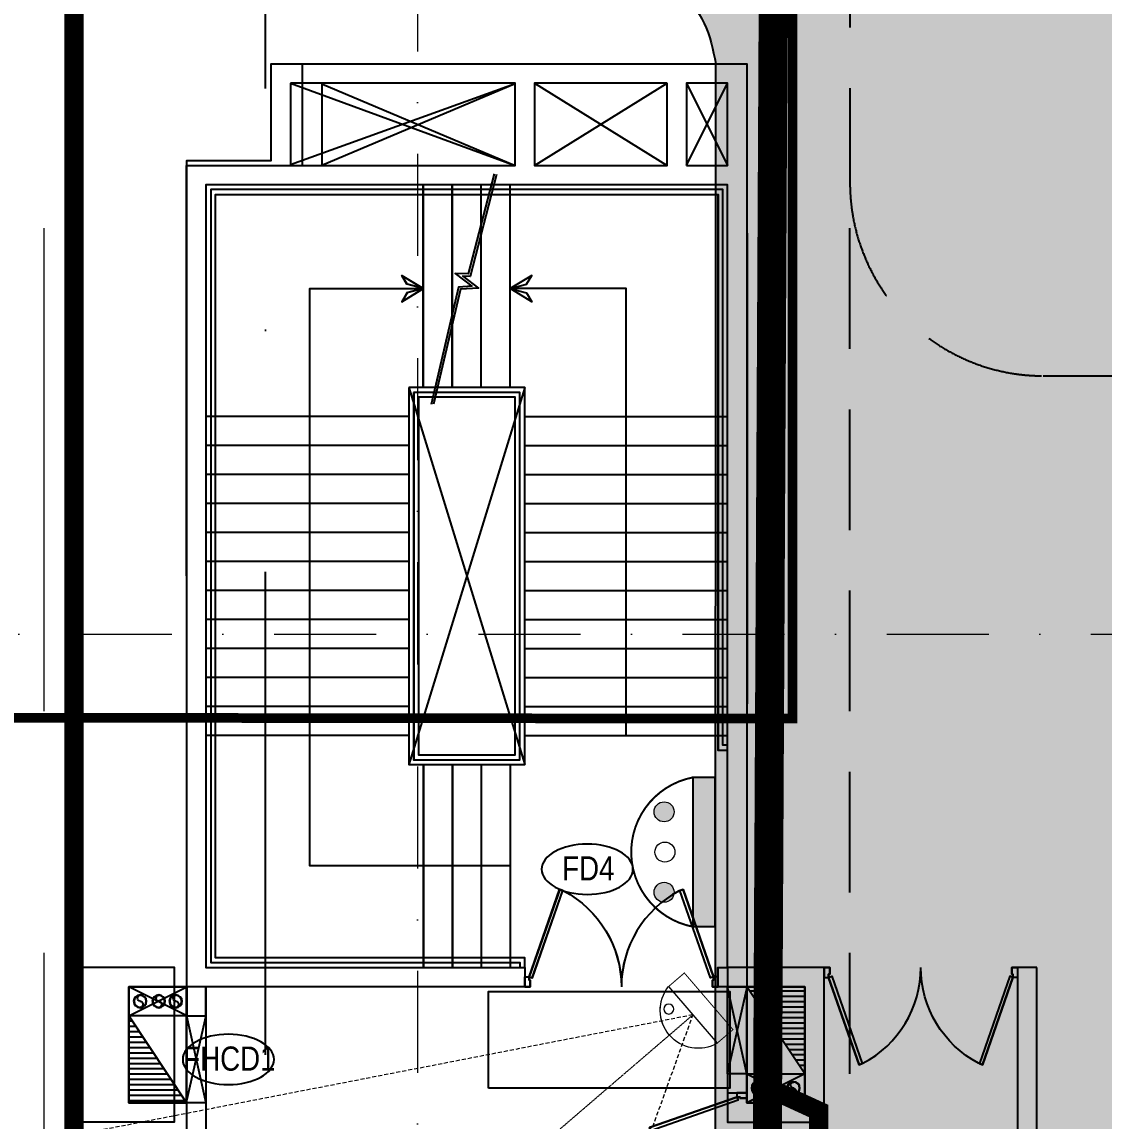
# Model space of a CAD drawing. Header units: millimetres. Extents: x 2509692 to 6766201, y 361130 to 898117.
# Drawn here: x 2531616 to 2542817, y 745943 to 757327 of the extents above; entities that cross this region are included whole.
import ezdxf
from ezdxf.enums import TextEntityAlignment as Align

# ---------------------------------------------------------------- set-up
doc = ezdxf.new("R2010")
doc.units = ezdxf.units.MM
doc.header["$LTSCALE"] = 100
for name, pattern in [('( Hidden )', [0.375, 0.25, -0.125]), ('01.MAIN DRAWING_NW$0$(X-REF)S12-200-HIDDEN', [0.375, 0.25, -0.125]), ('01.NW_MACHINES$0$DASHED', [0.75, 0.5, -0.25]), ('ACAD_ISO05W100', [33, 24, -3, 0, -3, 0, -3]), ('AUDIT_I_191030115539-19', [0]), ('DASHDOT', [1, 0.5, -0.25, 0, -0.25]), ('DD Cargo Road$0$X-DIAL-Phase 3A-Master Airfield Layout_South & ECT$0$DASHDOT2', [12.7, 6.35, -3.175, 0, -3.175]), ('HIDDEN', [0.375, 0.25, -0.125]), ('PAMIR A_GROUND FLOOR GRID$0$( Dashed )', [0.75, 0.5, -0.25]), ('PAMIR A_GROUND FLOOR GRID$0$ACAD_ISO05W100', [33, 24, -3, 0, -3, 0, -3]), ('PAMIR A_GROUND FLOOR GRID$0$CMP LANDSUBDIVISION$0$ACAD_ISO12W100', [21, 12, -3, 0, -3, 0, -3]), ('PAMIR A_GROUND FLOOR GRID$0$DGN Style 4', [21.13840796741298, 10.56260235723322, -5.281301178616609, 0.01320325294654152, -5.281301178616609])]:
    doc.linetypes.add(name, pattern=pattern)
doc.layers.get('0').update_dxf_attribs({"color": 8})
for name, color, linetype in [('A-DRIVEWAY ARROWS', 8, 'AUDIT_I_191030115539-19'), ('A_CUTOUT', 8, 'Continuous'), ('A_DOORS', 8, 'Continuous'), ('A_STAIRCASE ARROW', 8, 'Continuous'), ('A_STAIRCASE DIM', 8, 'Continuous'), ('A_STAIRCASE RAILING', 8, 'Continuous'), ('A_STAIRCASE STEPS NOSING', 8, 'Continuous'), ('A_STAIRCASE WALL', 8, 'Continuous'), ('A_Travel length', 8, 'Continuous'), ('A_wall', 8, 'Continuous'), ('D-TEXT', 8, 'Continuous'), ('DRIVEWAY', 8, 'HIDDEN'), ('DW-NO', 8, 'Continuous'), ('GLASS EDGE', 8, 'Continuous'), ('MEP_FIRE & PLUMBING', 8, 'Continuous'), ('PAMIR A_GROUND FLOOR GRID$0$CMP LANDSUBDIVISION$0$MP-PROP-ASSET LINE', 8, 'PAMIR A_GROUND FLOOR GRID$0$CMP LANDSUBDIVISION$0$ACAD_ISO12W100'), ('SECTION LINES', 8, 'Continuous')]:
    doc.layers.add(name, color=color, linetype=linetype)
for name, color, linetype, lineweight in [('AC-ZONING LINE', 8, 'Continuous', 15), ('CAMERA', 5, 'Continuous', 20), ('CAMERA RANGE', 2, '01.MAIN DRAWING_NW$0$(X-REF)S12-200-HIDDEN', 20), ('CLOUD REFERNCE', 8, 'Continuous', 0), ('HACTH', 8, 'Continuous', 5), ('PAMIR A_GROUND FLOOR GRID$0$A_GRID 8.4 x 8.4 MT.', 8, 'PAMIR A_GROUND FLOOR GRID$0$DGN Style 4', 0), ('PAMIR A_GROUND FLOOR GRID$0$CMP LANDSUBDIVISION$0$MP-BASEMENT LIN', 8, 'PAMIR A_GROUND FLOOR GRID$0$ACAD_ISO05W100', 20)]:
    doc.layers.add(name, color=color, linetype=linetype, lineweight=lineweight)
doc.styles.add('DIM_200', font='swissc.ttf', dxfattribs={"height": 400})
pattern_1 = [(0, (-3035710.225486687, -862793.3745637138), (0, 6.985), [5.08, -1.905]), (90, (-3035710.225486687, -862793.3745637138), (-6.985, 4.277078946022131e-16), [5.08, -1.905])]

# ---------------------------------------------------------------- blocks, each defined once
blk = doc.blocks.new('ghkhgk')
at = {"layer": 'A-DRIVEWAY ARROWS', "linetype": '( Hidden )', "lineweight": -2, "ltscale": 50}
for p, q in [((3540686.732184101, 1769070.718892643), (3540686.732184101, 1704342.3312001)), ((3540686.732184939, 1646370.474375674), (3540686.732184101, 1704342.3312001)), ((3542686.732184101, 1702342.3312001), (3555462.925969192, 1702342.3312001))]:
    blk.add_line(p, q, dxfattribs=at)
blk.add_arc((3542686.732184101, 1704342.3312001), 2000, 180, 270, dxfattribs=at)
blk = doc.blocks.new('A$C7f0d5cc6')
at = {"layer": 'SECTION LINES', "linetype": 'DASHDOT', "ltscale": 100}
blk.add_line((14291.69384606648, -194055.8175357913), (14291.69384607673, -3764.129045803915), dxfattribs=at)
blk = doc.blocks.new('staicases')
at = {"layer": 'CLOUD REFERNCE', "linetype": 'DASHDOT', "ltscale": 10, "const_width": 100}
blk.add_lwpolyline([(5606950.692127585, 476495.3222610765), (5615160.196179073, 476495.3222610768), (5615160.196179073, 466403.2593563317), (5606950.692127585, 466412.5780461846)], close=True, dxfattribs=at)
blk = doc.blocks.new('PAMIR A_GROUND FLOOR GRID$0$ASSET LINE')
at = {"layer": 'PAMIR A_GROUND FLOOR GRID$0$CMP LANDSUBDIVISION$0$MP-BASEMENT LIN', "color": 3, "linetype": 'PAMIR A_GROUND FLOOR GRID$0$( Dashed )', "ltscale": 100, "flags": 128}
blk.add_lwpolyline([(5607412.013435246, 414057.5662525545), (5607412.013435246, 582057.566252529), (5707543.215212617, 582057.5662521032), (5707543.215213507, 414057.5662525545)], close=True, dxfattribs=at)
blk = doc.blocks.new('PAMIR A_GROUND FLOOR GRID')
at = {"layer": 'PAMIR A_GROUND FLOOR GRID$0$A_GRID 8.4 x 8.4 MT.'}
for p, q in [((2535710.225486687, 882793.3745638769), (2535710.225486687, 680593.3745638652)), ((2515201.771748836, 750993.3745637545), (2648618.699235708, 750993.3745637545))]:
    blk.add_line(p, q, dxfattribs=at)
blk = doc.blocks.new('A$C5d815a77')
at = {"layer": 'PAMIR A_GROUND FLOOR GRID$0$A_GRID 8.4 x 8.4 MT.'}
blk.add_blockref('PAMIR A_GROUND FLOOR GRID', (0, 0), dxfattribs=at)
blk = doc.blocks.new('PAMIR A_BASEMENT STAIRCASE$0$A$Cb37e2a6e')
at = {"layer": 'A_STAIRCASE ARROW'}
for points in [[(0, 0), (169.0370197314769, 45.2933329064399), (222.0700287292711, 137.1491984985769), (0, 0)], [(0, -4.558824002742767e-07), (169.0370197314769, -45.2933333623223), (222.0700287292711, -137.1491989544593), (0, -4.558824002742767e-07)]]:
    blk.add_lwpolyline(points, dxfattribs=at)
blk = doc.blocks.new('fghjfghd')
at = {"layer": 'A_DOORS', "linetype": 'ByBlock', "ltscale": 0.03, "elevation": 0.0008203101878799099}
for points in [[(197276.1775450337, 213393.477598938), (197276.1775450337, 213279.7605275114), (197326.6085940524, 213279.7605275114), (197326.6085940524, 213317.3362168662), (197338.9691452332, 213317.3362168662), (197338.9691452332, 213393.477598938), (197276.1775450337, 213393.4776124595), (197338.9691452332, 213393.4776124595), (197338.9691452332, 213317.3366028955), (197326.6085940524, 213317.3366028955), (197326.6085940524, 213279.7605275114), (197362.0844771926, 213292.1469385487), (197709.1212920699, 212298.1998256231), (197673.6454069231, 212285.8134139643), (197326.6085940524, 213279.7605275114), (197673.645406922, 212285.8134139638), (197718.1356924236, 212302.0094498101, 0.2777572209251983), (198376.1776861518, 213393.477598938, -0.02709184272098052)], [(199476.1778272698, 213393.477598938), (199476.1778272698, 213279.7605275114), (199425.7467782511, 213279.7605275114), (199425.7467782511, 213317.3362168662), (199413.3862270703, 213317.3362168662), (199413.3862270703, 213393.477598938), (199476.1778272698, 213393.4776124595), (199413.3862270703, 213393.4776124595), (199413.3862270703, 213317.3366028955), (199425.7467782511, 213317.3366028955), (199425.7467782511, 213279.7605275114), (199390.2708951109, 213292.1469385487), (199043.2340802336, 212298.1998256231), (199078.7099653804, 212285.8134139643), (199425.7467782511, 213279.7605275114), (199078.7099653815, 212285.8134139638), (199034.2196798798, 212302.0094498101, -0.2777572209251983), (198376.1776861518, 213393.477598938, 0.02709184272098052)]]:
    blk.add_lwpolyline(points, format="xyb", dxfattribs=at)
blk = doc.blocks.new('PAMIR A_2 m STAIRCASE DOOR')
at = {"layer": 'A_DOORS', "xscale": -0.9090907924646489, "yscale": 0.9090907924646489, "zscale": 0.9090907924646489, "rotation": 90}
blk.add_blockref('fghjfghd', (2771329.474479528, 1038335.332235817, -0.0007457364387665722), dxfattribs=at)
blk = doc.blocks.new('F-PIPE')
at = {"color": 0, "ltscale": 0.5}
for radius in [80, 75]:
    blk.add_circle((0, 0), radius, dxfattribs=at)
for centre, radius, start, end in [((-37.5, -1.813148440793155), 37.54380784188989, 2.768131030005589, 177.2318689699944), ((37.5, 6.625682934653013), 38.08083079915725, 190.019886377058, 349.9801136229419)]:
    blk.add_arc(centre, radius, start, end, dxfattribs=at)
blk = doc.blocks.new('FHC - 06')
at = {"layer": 'MEP_FIRE & PLUMBING'}
h = blk.add_hatch(dxfattribs=at)
h.set_pattern_fill('ANSI31', color=1, scale=500.0407432781106, angle=27.4292893529178, style=0)
h.set_pattern_definition([(65.4328401672804, (-2854442305.780761, -1567385651.949726), (56.846791805998, -25.98709104582077), [])])
h.paths.add_polyline_path([(2560252.994920486, 733242.493717981), (2561152.991602373, 732643.1436593442), (2561153.009107951, 733242.8410849348)])
at = {"layer": 'MEP_FIRE & PLUMBING', "color": 6, "ltscale": 0.5}
for p, q in [((2560252.994981798, 732642.9286273408), (2559953.009142475, 733242.4937166423)), ((2560252.99492004, 733242.493717981), (2559953.009145228, 732642.9286273408))]:
    blk.add_line(p, q, dxfattribs=at)
at = {"layer": 'MEP_FIRE & PLUMBING', "color": 4}
for p, q in [((2560253.009027733, 732442.9880753916), (2561132.177466529, 732643.1308816278)), ((2560253.009027733, 732643.1308816278), (2561153.010789662, 732442.9880753916))]:
    blk.add_line(p, q, dxfattribs=at)
at = {"layer": 'MEP_FIRE & PLUMBING', "color": 6, "ltscale": 0.5}
blk.add_lwpolyline([(2560252.994920486, 733242.493717981), (2559953.009083916, 733242.493717981), (2559953.009145228, 732642.9286273408), (2560252.994981798, 732642.9286273408)], close=True, dxfattribs=at)
at = {"layer": 'MEP_FIRE & PLUMBING', "color": 1}
blk.add_lwpolyline([(2560252.99492004, 733242.493717981), (2561153.010789662, 732643.1308816278), (2561153.009105489, 733242.7566705048), (2560252.99492004, 733242.493717981)], dxfattribs=at)
at = {"layer": 'MEP_FIRE & PLUMBING', "color": 4}
blk.add_lwpolyline([(2561153.010789662, 732442.9880753916), (2561153.010789662, 732643.1308816278), (2560253.009027733, 732643.1308816278), (2560253.009027733, 732442.9880753916)], close=True, dxfattribs=at)
at = {"layer": 'MEP_FIRE & PLUMBING', "color": 230, "linetype": 'ACAD_ISO05W100', "ltscale": 30, "xscale": 0.8333333333333348, "yscale": 0.8333333333333348, "zscale": 0.8333333333333348, "rotation": 179.9356498058615}
blk.add_blockref('F-PIPE', (2560103.457703207, 733125.0316603368), dxfattribs=at)
at = {"layer": 'MEP_FIRE & PLUMBING', "color": 11, "linetype": 'ACAD_ISO05W100', "ltscale": 30, "xscale": 0.8333333333333348, "yscale": 0.8333333333333348, "zscale": 0.8333333333333348, "rotation": 179.9356498058615}
blk.add_blockref('F-PIPE', (2560103.457703207, 732932.1163472616), dxfattribs=at)
at = {"layer": 'MEP_FIRE & PLUMBING', "color": 240, "xscale": 0.8333333333333348, "yscale": 0.8333333333333348, "zscale": 0.8333333333333348, "rotation": 179.9356498058615}
blk.add_blockref('F-PIPE', (2560103.572116312, 732756.0109045075), dxfattribs=at)
blk = doc.blocks.new('A$C0A4E7349')
at = {"layer": 'A_CUTOUT', "ltscale": 600}
for p, q in [((-9389.404099807609, -55706.28152937966), (-7390.060324626043, -56550.48516743665)), ((-7390.060324626043, -55706.28347708622), (-9389.404099807609, -56550.48321973009)), ((-7190.060324626043, -55699.48516743712), (-5815.260358361062, -56550.4866651058)), ((-7190.060324626043, -56550.48546891322), (-5815.259618789889, -55699.48804890132)), ((-7290.060324626043, -58850.48703747662), (-8490.060324626043, -62750.48703747662)), ((-8490.060324626043, -58850.48703747662), (-7290.060324626043, -62750.48703747662))]:
    blk.add_line(p, q, dxfattribs=at)
for points in [[(-5615.260358361062, -56550.48683912295), (-5190.060231077485, -55699.48746749188)], [(-5615.259618789889, -55699.48697850097), (-5190.060231077485, -56550.48720908316)]]:
    blk.add_lwpolyline(points, dxfattribs=at)
blk.add_lwpolyline([(-8490.060324626043, -58850.48703747662), (-8490.060324626043, -62750.48703747662), (-7290.060324626043, -62750.48703747662), (-7290.060324626043, -58850.48703747662)], close=True, dxfattribs=at)
at = {"layer": 'A_STAIRCASE ARROW'}
for points in [[(-7606.902220868506, -56638.38539582491), (-7874.91322560655, -57673.03449764103), (-8010.0972006456, -57668.50239707076), (-7837.367911692243, -57799.72602181428), (-7976.13181427028, -57808.98448810296), (-8260.493050889112, -59025.4416609623)], [(-7582.700984309427, -56644.65437891753), (-7855.734184687492, -57698.69152867235), (-7932.416546122171, -57696.12071971444), (-7769.059725888073, -57820.22401573113), (-7956.000902349129, -57832.69691789162), (-8233.54263805179, -59019.98122983845)], [(-7440.060327527113, -63800.48630119173), (-9515.060325847473, -63800.48630182969), (-9515.060320981313, -57825.4855381049), (-8340.060324626043, -57825.4855381049)], [(-6240.060324626043, -62450.48703747662), (-6240.060324626043, -57825.4855381049), (-7440.060322924517, -57825.4855381049)]]:
    blk.add_lwpolyline(points, dxfattribs=at)
at = {"layer": 'A_STAIRCASE RAILING'}
for points in [[(-5190.060324626043, -62550.48599686322), (-5240.001493033487, -62550.48599686322), (-5239.997665776871, -56800.48693454184), (-10540.22851218842, -56800.48693453846), (-10540.23244858859, -64800.48703747673), (-7340.060184853617, -64800.48703747441), (-7340.060192233417, -64850.48556618276)], [(-7290.060192233417, -64850.48556618276), (-7290.060184853617, -64750.48703747441), (-10490.23239938356, -64750.48703747662), (-10490.22851218842, -56850.4869345387), (-5289.997665776871, -56850.48693454172), (-5290.001493033487, -62600.48599686322), (-5190.060324626043, -62600.48599686322)]]:
    blk.add_lwpolyline(points, dxfattribs=at)
for points in [[(-8440.060324626043, -58900.48703747662), (-8440.060324626043, -62700.48703747662), (-7340.060324626043, -62700.48703747662), (-7340.060324626043, -58900.48703747662)], [(-8390.060324626043, -58950.48703747662), (-8390.060324626043, -62650.48703747662), (-7390.060324626043, -62650.48703747662), (-7390.060324626043, -58950.48703747662)]]:
    blk.add_lwpolyline(points, close=True, dxfattribs=at)
at = {"layer": 'A_STAIRCASE STEPS NOSING', "ltscale": 1000}
for p, q in [((-8340.060324626043, -58850.48703747662), (-8340.060324626043, -56750.48557658296)), ((-8040.060324626043, -58850.48703747662), (-8040.060324626043, -56750.48557658296)), ((-7740.060324626043, -58850.48703747662), (-7740.060324626043, -56750.48557658296)), ((-7440.060324626043, -58850.48703747662), (-7440.060324626043, -56750.48557658296)), ((-8490.060324626043, -59150.48703747662), (-10590.06032597786, -59150.48703747662)), ((-7290.060324626043, -59150.48703747662), (-5190.060324626043, -59150.48703747662)), ((-8490.060324626043, -59450.48703747662), (-10590.06032615807, -59450.48703747662)), ((-7290.060324626043, -59450.48703747662), (-5190.060324626043, -59450.48703747662)), ((-8490.060324626043, -59750.48703747662), (-10590.06032633828, -59750.48703747662)), ((-7290.060324626043, -59750.48703747662), (-5190.060324626043, -59750.48703747662)), ((-8490.060324626043, -60050.48703747662), (-10590.06032651849, -60050.48703747662)), ((-7290.060324626043, -60050.48703747662), (-5190.060324626043, -60050.48703747662)), ((-8490.060324626043, -60350.48703747662), (-10590.0603266987, -60350.48703747662)), ((-7290.060324626043, -60350.48703747662), (-5190.060324626043, -60350.48703747662)), ((-8490.060324626043, -60650.48703747662), (-10590.06032687891, -60650.48703747662)), ((-7290.060324626043, -60650.48703747662), (-5190.060324626043, -60650.48703747662)), ((-8490.060324626043, -60950.48703747662), (-10590.06032705912, -60950.48703747662)), ((-7290.060324626043, -60950.48703747662), (-5190.060324626043, -60950.4870374765)), ((-8490.060324626043, -61250.48703747662), (-10590.06032723933, -61250.48703747662)), ((-7290.060324626043, -61250.48703747662), (-5190.060324626043, -61250.4870374765)), ((-8490.060324626043, -61550.48703747662), (-10590.06032741955, -61550.48703747662)), ((-7290.060324626043, -61550.48703747662), (-5190.060324626043, -61550.4870374765)), ((-8490.060324626043, -61850.48703747662), (-10590.06032759976, -61850.48703747662)), ((-7290.060324626043, -61850.48703747662), (-5190.060324626043, -61850.48703747662)), ((-8490.060324626043, -62150.48703747662), (-10590.06032777997, -62150.48703747662)), ((-7290.060324626043, -62150.48703747662), (-5190.060324626043, -62150.48703747662)), ((-8490.060324626043, -62450.48703747662), (-10590.06032796018, -62450.48703747662)), ((-7290.060324626043, -62450.48703747662), (-5190.060324626043, -62450.48703747662)), ((-8340.060325542465, -62750.48703747662), (-8340.060329511296, -64850.48556618264)), ((-8040.060325542465, -62750.48703747662), (-8040.060329511296, -64850.48556618264)), ((-7740.060325542465, -62750.48703747662), (-7740.060329511296, -64850.48556618264)), ((-7440.060325542465, -62750.48703747662), (-7440.060329511296, -64850.48556618264))]:
    blk.add_line(p, q, dxfattribs=at)
at = {"layer": 'A_STAIRCASE WALL'}
for points in [[(-11914.87107271468, -64850.48556599987), (-11914.87107271468, -66450.0931719084), (-10915.77064829273, -66450.0931719084), (-10915.77064829273, -64850.48556599987)], [(-11389.16075391416, -65050.48556618264), (-11389.16075391416, -66250.09317209118), (-10790.0603294922, -66250.09317209118), (-10790.0603294922, -65050.48556618264)], [(-4990.056328504346, -65050.48645267566), (-5190.174817983061, -65050.48645267566), (-5190.215085570235, -66146.79433891166), (-4990.09659609152, -66146.79433891166)]]:
    blk.add_lwpolyline(points, close=True, dxfattribs=at)
at = {"layer": 'A_wall'}
for points in [[(-7290.056391891092, -64850.48642568174), (-7290.056391891092, -65050.48641524138), (-10590.06033501029, -65050.48559079296), (-10789.59554226883, -65050.48550772259), (-10790.06032520719, -56550.48785318155), (-9589.414753518067, -56550.48879254481), (-9589.414752936922, -55499.48625753843), (-4990.056328504346, -55500.58675409772), (-4989.537965284195, -59000.58683339541), (-4989.537965284195, -59000.58683339541), (-4989.537965284195, -59200.58683339541), (-4989.537965284195, -59200.58683339541), (-4990.056328504346, -65050.48645215563), (-5290.056353114545, -65050.4864152401), (-5290.056328504346, -64850.48644059559), (-5190.056328504346, -64850.48645364656), (-5190.056328504346, -62650.48599686322), (-5190.058699324261, -62650.48599686322), (-5190.056476674508, -56750.48693454312), (-10590.06032462604, -56750.48531817517), (-10590.0603294922, -64850.48556618264)], [(-9389.414851024747, -55699.48610106204), (-9389.414851024747, -56550.48610106204), (-7390.060324626043, -56550.48490902863), (-7390.060324626043, -55699.48490902886)], [(-5815.259618788958, -55699.48674849549), (-7190.060324626043, -55699.48516743712), (-7190.060324626043, -56550.48546891322), (-5815.260358361062, -56550.48666510591)], [(-5615.260358361062, -56550.48683912295), (-5190.060231077485, -56550.48720908316), (-5190.060231077485, -55699.48746749188), (-5615.259618788958, -55699.48697850097)]]:
    blk.add_lwpolyline(points, close=True, dxfattribs=at)
blk.add_lwpolyline([(-10590.06032023253, -65350.48545143951), (-10590.06031591631, -65050.48555069056), (-10790.06032204861, -65050.48550762248), (-10790.06032390846, -65350.23891830549), (-10590.06032023253, -65350.48545143951)], dxfattribs=at)
at = {"layer": 'A_DOORS'}
for p, rotation in [((851703.3193038888, -2642385.915225271), 90), ((2572345.314684176, 790846.5813180926), 180)]:
    blk.add_blockref('PAMIR A_2 m STAIRCASE DOOR', p, dxfattribs=dict(at, rotation=rotation))
at = {"layer": 'A_STAIRCASE ARROW', "ltscale": 0.001, "rotation": 180}
blk.add_blockref('PAMIR A_BASEMENT STAIRCASE$0$A$Cb37e2a6e', (-8340.060324626043, -57825.48553856078), dxfattribs=at)
at = {"layer": 'A_STAIRCASE ARROW', "ltscale": 0.001, "xscale": -1, "rotation": 180}
blk.add_blockref('PAMIR A_BASEMENT STAIRCASE$0$A$Cb37e2a6e', (-7440.060322924517, -57825.48553856078), dxfattribs=at)
at = {"layer": 'MEP_FIRE & PLUMBING', "xscale": -1, "rotation": 90}
blk.add_blockref('FHC - 06', (721853.3329627276, 2494902.523576292), dxfattribs=at)
blk = doc.blocks.new('A$C5BB665E0')
at = {"layer": 'A_STAIRCASE DIM'}
blk.add_blockref('A$C0A4E7349', (0, 0), dxfattribs=at)
blk = doc.blocks.new('TAG_200')
at = {"layer": 'D-TEXT'}
blk.add_ellipse((-44.54886602098122, 350.0121025335975), major_axis=(-756.4732483355328, 3.704087473568759e-13), ratio=0.5505994003344314, dxfattribs=at)
at = {"layer": 'D-TEXT', "style": 'DIM_200'}
blk.add_attdef('DW', text='', height=400, dxfattribs=at).set_placement((433.3332299872048, 366.243886440061), align=Align.MIDDLE_CENTER)
blk = doc.blocks.new('SEG')
at = {"layer": 'DRIVEWAY', "linetype": 'Continuous'}
blk.add_line((3038794.987447899, 742943.2854370099), (3038798.325170419, 756892.7903764086), dxfattribs=at)
blk.add_spline([(3036377.126411764, 759764.7181061461), (3036579.801271793, 758893.046324395), (3037137.725076146, 758301.2178753217), (3038678.971374672, 757313.1808940036), (3038798.325170419, 756892.7903764086)], degree=3, dxfattribs=at)
blk = doc.blocks.new('A$C29A2079D')
at = {"layer": 'HACTH', "true_color": 0xf7f2ee, "transparency": 33554602}
h = blk.add_hatch(dxfattribs=at)
h.set_pattern_fill('ANGLE')
h.set_pattern_definition(pattern_1)
edge = h.paths.add_edge_path()
edge.add_line((74677.72020384343, -8850.000032823416), (75150.74474390224, -8850.000032823416))
edge.add_line((75150.74474390224, -8850.000032823416), (75150.74463092862, 5800.00245494023))
edge.add_line((75150.74463092862, 5800.00245494023), (101365.6008811453, 5800.002042986569))
edge.add_arc((101365.6008890024, 6300.002042986569), 500.0000000000001, 269.9999990996423, 360)
edge.add_line((101865.6008890024, 6300.002042986569), (101865.6008890024, 10999.99880294409))
edge.add_arc((101365.6008890024, 10999.99880294409), 499.9999999998837, 0, 89.99999927680037)
edge.add_line((101365.6008953135, 11499.99880294397), (17750.00040749973, 11499.99985832325))
edge.add_arc((17750.00040118862, 10999.99985832314), 500.0000000001049, 89.99999927680037, 179.9999991683311)
edge.add_line((17250.00040118862, 10999.99986558082), (17250.00011305977, -8850.000032826909))
edge.add_line((17250.00011305977, -8850.000032826909), (14227.72200945206, -8849.989119280945))
edge.add_arc((14227.72020393563, -9349.989119277801), 500.0000000001021, 89.99979310305795, 180)
edge.add_line((13727.72020393563, -9349.989119277801), (13727.7202039361, -15850.00003282109))
edge.add_arc((14227.7202039361, -15850.00003282109), 500.0000000000155, 180, 270)
edge.add_line((14227.7202039361, -16350.00003282109), (17477.72016625665, -16350.0000328212))
edge.add_line((17477.72016625665, -16350.0000328212), (17477.72024096688, -50928.65994611883))
edge.add_line((17477.72024096688, -50928.65994611883), (7977.720203938894, -50928.65994611999))
edge.add_arc((7977.720203938894, -50428.65994611999), 500.0000000000244, 180, 270, ccw=False)
edge.add_line((7477.720203938894, -50428.65994611999), (7477.720203937963, -42324.77172258543))
edge.add_arc((6977.720203937963, -42324.77172258543), 500.000000000027, 0, 90.00029840904385)
edge.add_line((6977.717599827796, -41824.77172259218), (3585.919680373278, -41824.78938782297))
edge.add_arc((3585.922284484375, -42324.78938781621), 499.9999999999605, 90.00029840915056, 180.0016768393758)
edge.add_line((3085.922284698579, -42324.80402100028), (3086.417647515424, -59250.81322039932))
edge.add_line((3086.417647515424, -59250.81322039932), (1174.843635680154, -59251.2285981098))
edge.add_arc((1174.952283946797, -59751.22858630528), 499.9999999999362, 90.01245017435812, 179.9888473949658)
edge.add_line((674.9522934188135, -59751.13126146689), (666.5283366511576, -103028.6581141829))
edge.add_spline(control_points=[(666.5283366618678, -103028.6581142592), (702.2118632229976, -103334.0928661168), (770.3263402353041, -103917.1217982032), (1633.273577268701, -104788.0659779258), (2900.975547151174, -104985.6463381122), (3057.553887617774, -105752.7602435471), (3087.727095316164, -105900.5858439967)], knot_values=[0, 0, 0, 0, 894.9239040212971, 1708.274925780144, 3539.028112087257, 3976.033278924955, 3976.033278924955, 3976.033278924955, 3976.033278924955], degree=3, periodic=0)
edge.add_line((3087.727095316164, -105900.5858439966), (3084.304351131432, -120205.425934782))
edge.add_spline(control_points=[(3084.389380979817, -119850.0565798513), (3085.288252723403, -120024.7909482011), (3089.733723946381, -120888.9594033558), (1674.314896147233, -121331.1940659072), (753.2731861006469, -122298.7213929507), (700.6456142677926, -122943.3042449391), (677.3476155218668, -123228.658289486)], knot_values=[0, 0, 0, 0, 503.0303896076502, 2487.793321878633, 3539.31911400292, 4374.600504337376, 4374.600504337376, 4374.600504337376, 4374.600504337376], degree=3, periodic=0)
edge.add_line((677.3476155218668, -123228.658289486), (677.3476155218668, -170200.000000341))
edge.add_arc((1177.347615521867, -170200.000000341), 500, 180, 270)
edge.add_line((1177.347615521867, -170700.000000341), (7477.720203947276, -170700.000000341))
edge.add_line((7477.720203947276, -170700.000000341), (90977.72048801882, -170700.000000341))
edge.add_arc((90977.72048801882, -170200.000000341), 500.0000000000068, 270, 360.0004346159025)
edge.add_line((91477.72048800439, -170199.9962076017), (91477.34761556378, -121043.9115923548))
edge.add_line((91477.34761556378, -121043.9115923548), (84677.347615493, -121043.9115923548))
edge.add_line((84677.347615493, -121043.9115923548), (84677.34761549206, -137449.9973115951))
edge.add_line((84677.34761549206, -137449.9973115951), (74677.72020390863, -137449.9973115951))
edge.add_line((74677.72020390863, -137449.9973115951), (74677.72020390816, -111849.9967855532))
edge.add_arc((75177.72020390816, -111849.9967855532), 499.9999999999969, 90, 180, ccw=False)
edge.add_line((75177.72020390816, -111349.9967855532), (91477.7202039212, -111349.9967855533))
edge.add_line((91477.7202039212, -111349.9967855533), (91477.34761548741, -50849.99999988254))
edge.add_line((91477.34761548741, -50849.99999988254), (75177.72020384343, -50849.99999988254))
edge.add_arc((75177.72020384343, -50349.99999988254), 500, 180, 270, ccw=False)
edge.add_line((74677.72020384343, -50349.99999988254), (74677.72020384343, -8850.000032823416))
h.paths.add_polyline_path([(24750.90507499827, -22799.70378281234, -0.4142128488165438), (25250.90507499687, -22299.70500092988), (67150.00011317804, -22299.70500092988, -0.4142135623730951), (67650.00011317804, -22799.70500092988), (67650.00011317804, -50849.99748587282), (24750.83673788933, -50849.99748587282)], flags=16)
h.paths.add_polyline_path([(16977.72070462955, -58350.00168948586, -0.4142142934570974), (17477.72070462815, -58850.002937524), (17477.60962925339, -103349.9972341546, -0.4142128066417197), (16977.60967133101, -103849.9959861165), (7977.720245304983, -103849.9967434827, -0.4142135869408332), (7477.720203228761, -103349.9967436193), (7477.720191065688, -58850.00168962253, -0.414213562453151), (7977.720191065688, -58350.00168948586)], flags=16)
h.paths.add_polyline_path([(24549.7595276935, -57647.90421519824), (67377.7202424691, -57647.90751718637, -0.4142135397913503), (67877.7202039198, -58147.90751718637), (67877.7202039198, -67649.99639754207), (51077.34761551162, -67649.99639754207), (51077.34761551302, -95449.9967855924), (41077.34761551488, -95449.99678559275), (41077.34761551116, -67649.9967855463), (24049.75278779818, -67649.9967855463), (24049.7594891442, -58147.90386257367, -0.4142133783920631)], flags=16)
h.paths.add_polyline_path([(24277.74044461269, -75149.99678556959), (34277.72020393889, -75149.99678556959), (34277.72020393983, -100849.9951631698), (57877.35476019466, -100849.9886023923), (57877.34761551069, -75149.99520528992), (67877.7202039198, -75149.99520528968), (67877.7202039198, -103849.9951283979, -0.4142135623730951), (65877.7202039198, -105849.9951283979), (26277.72152255056, -105849.9951283979, -0.4142137554791802), (24277.72152255103, -103849.9938097872)], flags=16)
h.paths.add_polyline_path([(24750.50602031359, -17250.00168242492), (24750.74474411504, -16349.99678558123), (25177.69469711743, -16349.99832731171), (25177.72177987266, -8849.996718808892), (24750.69172938028, -8849.996785395662), (24750.74463101709, 5800.003246951848), (67650.00000001816, 5800.002572810859), (67650.00000001816, -17250.0016882451)], flags=16)
h.paths.add_polyline_path([(74677.34984666249, -58849.9967341458, -0.4142135623730955), (75177.34984666249, -58349.9967341458), (84677.347615493, -58349.9967341458), (84677.72020391002, -103849.9950761143), (75177.34984666388, -103849.9950761143, -0.4142135623730913), (74677.34984666388, -103349.9950761143)], flags=16)
h.paths.add_polyline_path([(17477.34761546599, -111849.9991935348), (17477.34761546692, -164728.6582895006, -0.4142135623731482), (16977.34761546692, -165228.6582895006), (7977.347615476698, -165228.6582894996, -0.4142135623735518), (7477.347615476698, -164728.6582894988), (7477.347615566105, -111350.000032794), (16977.34757129429, -111349.9991935348, -0.4142135882481751)], flags=16)
h.paths.add_polyline_path([(67877.7202039198, -111349.9984422437), (67877.7202039198, -119828.6582894552), (67650.00011306442, -119828.6582894552), (67650.00011282042, -139400.2943024131, -0.414213562369446), (67150.00011282042, -139900.2943024068), (25250.74474398885, -139900.2943024068, -0.4142135623730312), (24750.74474398885, -139400.294302407), (24750.7447439828, -111349.9984422437)], flags=16)
h.paths.add_polyline_path([(84450.07187582925, -144949.9980063264), (84450.00191825395, -164323.2827840692, -0.4142125047263422), (83950.00191825721, -164823.2809785525), (67527.72020386625, -164823.2809785525), (67527.72020386625, -164549.9532391649), (41474.24694886571, -164549.9532391649), (41474.24694886571, -164978.6600939317), (24627.34761553397, -164978.6600939317), (24627.7202039496, -153349.9999998847), (25177.72294928925, -153349.9999998847), (25177.72177981399, -145849.9967190226), (24750.74075117288, -145849.9967856017), (24750.74400109891, -144949.9979980789)], flags=16)
at = {"layer": 'DRIVEWAY'}
blk.add_blockref('SEG', (-3035710.598075103, -862793.3762204053), dxfattribs=at)
blk = doc.blocks.new('A$C72A00BA6')
at = {"layer": 'HACTH', "true_color": 0xf7f2ee, "transparency": 33554602}
h = blk.add_hatch(dxfattribs=at)
h.set_pattern_fill('ANGLE')
h.set_pattern_definition(pattern_1)
edge = h.paths.add_edge_path()
edge.add_line((74677.72020384343, -8850.000032823416), (75150.74474390224, -8850.000032823416))
edge.add_line((75150.74474390224, -8850.000032823416), (75150.74463092862, 5800.00245494023))
edge.add_line((75150.74463092862, 5800.00245494023), (101365.6008811453, 5800.002042986569))
edge.add_arc((101365.6008890024, 6300.002042986569), 500.0000000000001, 269.9999990996423, 360)
edge.add_line((101865.6008890024, 6300.002042986569), (101865.6008890024, 10999.99880294409))
edge.add_arc((101365.6008890024, 10999.99880294409), 499.9999999998837, 0, 89.99999927680037)
edge.add_line((101365.6008953135, 11499.99880294397), (17750.00040749973, 11499.99985832325))
edge.add_arc((17750.00040118862, 10999.99985832314), 500.0000000001049, 89.99999927680037, 179.9999991683311)
edge.add_line((17250.00040118862, 10999.99986558082), (17250.00011305977, -8850.000032826909))
edge.add_line((17250.00011305977, -8850.000032826909), (14227.72200945206, -8849.989119280945))
edge.add_arc((14227.72020393563, -9349.989119277801), 500.0000000001021, 89.99979310305795, 180)
edge.add_line((13727.72020393563, -9349.989119277801), (13727.7202039361, -15850.00003282109))
edge.add_arc((14227.7202039361, -15850.00003282109), 500.0000000000155, 180, 270)
edge.add_line((14227.7202039361, -16350.00003282109), (17477.72016625665, -16350.0000328212))
edge.add_line((17477.72016625665, -16350.0000328212), (17477.72024096688, -50928.65994611883))
edge.add_line((17477.72024096688, -50928.65994611883), (7977.720203938894, -50928.65994611999))
edge.add_arc((7977.720203938894, -50428.65994611999), 500.0000000000244, 180, 270, ccw=False)
edge.add_line((7477.720203938894, -50428.65994611999), (7477.720203937963, -42324.77172258543))
edge.add_arc((6977.720203937963, -42324.77172258543), 500.000000000027, 0, 90.00029840904385)
edge.add_line((6977.717599827796, -41824.77172259218), (3585.919680373278, -41824.78938782297))
edge.add_arc((3585.922284484375, -42324.78938781621), 499.9999999999605, 90.00029840915056, 180.0016768393758)
edge.add_line((3085.922284698579, -42324.80402100028), (3086.417647515424, -59250.81322039932))
edge.add_line((3086.417647515424, -59250.81322039932), (1174.843635680154, -59251.2285981098))
edge.add_arc((1174.952283946797, -59751.22858630528), 499.9999999999362, 90.01245017435812, 179.9888473949658)
edge.add_line((674.9522934188135, -59751.13126146689), (666.5283366511576, -103028.6581141829))
edge.add_spline(control_points=[(666.5283366618678, -103028.6581142592), (702.2118632229976, -103334.0928661168), (770.3263402353041, -103917.1217982032), (1633.273577268701, -104788.0659779258), (2900.975547151174, -104985.6463381122), (3057.553887617774, -105752.7602435471), (3087.727095316164, -105900.5858439967)], knot_values=[0, 0, 0, 0, 894.9239040212971, 1708.274925780144, 3539.028112087257, 3976.033278924955, 3976.033278924955, 3976.033278924955, 3976.033278924955], degree=3, periodic=0)
edge.add_line((3087.727095316164, -105900.5858439966), (3084.304351131432, -120205.425934782))
edge.add_spline(control_points=[(3084.389380979817, -119850.0565798513), (3085.288252723403, -120024.7909482011), (3089.733723946381, -120888.9594033558), (1674.314896147233, -121331.1940659072), (753.2731861006469, -122298.7213929507), (700.6456142677926, -122943.3042449391), (677.3476155218668, -123228.658289486)], knot_values=[0, 0, 0, 0, 503.0303896076502, 2487.793321878633, 3539.31911400292, 4374.600504337376, 4374.600504337376, 4374.600504337376, 4374.600504337376], degree=3, periodic=0)
edge.add_line((677.3476155218668, -123228.658289486), (677.3476155218668, -170200.000000341))
edge.add_arc((1177.347615521867, -170200.000000341), 500, 180, 270)
edge.add_line((1177.347615521867, -170700.000000341), (7477.720203947276, -170700.000000341))
edge.add_line((7477.720203947276, -170700.000000341), (90977.72048801882, -170700.000000341))
edge.add_arc((90977.72048801882, -170200.000000341), 500.0000000000068, 270, 360.0004346159025)
edge.add_line((91477.72048800439, -170199.9962076017), (91477.34761556378, -121043.9115923548))
edge.add_line((91477.34761556378, -121043.9115923548), (84677.347615493, -121043.9115923548))
edge.add_line((84677.347615493, -121043.9115923548), (84677.34761549206, -137449.9973115951))
edge.add_line((84677.34761549206, -137449.9973115951), (74677.72020390863, -137449.9973115951))
edge.add_line((74677.72020390863, -137449.9973115951), (74677.72020390816, -111849.9967855532))
edge.add_arc((75177.72020390816, -111849.9967855532), 499.9999999999969, 90, 180, ccw=False)
edge.add_line((75177.72020390816, -111349.9967855532), (91477.7202039212, -111349.9967855533))
edge.add_line((91477.7202039212, -111349.9967855533), (91477.34761548741, -50849.99999988254))
edge.add_line((91477.34761548741, -50849.99999988254), (75177.72020384343, -50849.99999988254))
edge.add_arc((75177.72020384343, -50349.99999988254), 500, 180, 270, ccw=False)
edge.add_line((74677.72020384343, -50349.99999988254), (74677.72020384343, -8850.000032823416))
h.paths.add_polyline_path([(24750.90507499827, -22799.70378281234, -0.4142128488165438), (25250.90507499687, -22299.70500092988), (67150.00011317804, -22299.70500092988, -0.4142135623730951), (67650.00011317804, -22799.70500092988), (67650.00011317804, -50849.99748587282), (24750.83673788933, -50849.99748587282)], flags=16)
h.paths.add_polyline_path([(16977.72070462955, -58350.00168948586, -0.4142142934570974), (17477.72070462815, -58850.002937524), (17477.60962925339, -103349.9972341546, -0.4142128066417197), (16977.60967133101, -103849.9959861165), (7977.720245304983, -103849.9967434827, -0.4142135869408332), (7477.720203228761, -103349.9967436193), (7477.720191065688, -58850.00168962253, -0.414213562453151), (7977.720191065688, -58350.00168948586)], flags=16)
h.paths.add_polyline_path([(24549.7595276935, -57647.90421519824), (67377.7202424691, -57647.90751718637, -0.4142135397913503), (67877.7202039198, -58147.90751718637), (67877.7202039198, -67649.99639754207), (51077.34761551162, -67649.99639754207), (51077.34761551302, -95449.9967855924), (41077.34761551488, -95449.99678559275), (41077.34761551116, -67649.9967855463), (24049.75278779818, -67649.9967855463), (24049.7594891442, -58147.90386257367, -0.4142133783920631)], flags=16)
h.paths.add_polyline_path([(24277.74044461269, -75149.99678556959), (34277.72020393889, -75149.99678556959), (34277.72020393983, -100849.9951631698), (57877.35476019466, -100849.9886023923), (57877.34761551069, -75149.99520528992), (67877.7202039198, -75149.99520528968), (67877.7202039198, -103849.9951283979, -0.4142135623730951), (65877.7202039198, -105849.9951283979), (26277.72152255056, -105849.9951283979, -0.4142137554791802), (24277.72152255103, -103849.9938097872)], flags=16)
h.paths.add_polyline_path([(24750.50602031359, -17250.00168242492), (24750.74474411504, -16349.99678558123), (25177.69469711743, -16349.99832731171), (25177.72177987266, -8849.996718808892), (24750.69172938028, -8849.996785395662), (24750.74463101709, 5800.003246951848), (67650.00000001816, 5800.002572810859), (67650.00000001816, -17250.0016882451)], flags=16)
h.paths.add_polyline_path([(74677.34984666249, -58849.9967341458, -0.4142135623730955), (75177.34984666249, -58349.9967341458), (84677.347615493, -58349.9967341458), (84677.72020391002, -103849.9950761143), (75177.34984666388, -103849.9950761143, -0.4142135623730913), (74677.34984666388, -103349.9950761143)], flags=16)
h.paths.add_polyline_path([(17477.34761546599, -111849.9991935348), (17477.34761546692, -164728.6582895006, -0.4142135623731482), (16977.34761546692, -165228.6582895006), (7977.347615476698, -165228.6582894996, -0.4142135623735518), (7477.347615476698, -164728.6582894988), (7477.347615566105, -111350.000032794), (16977.34757129429, -111349.9991935348, -0.4142135882481751)], flags=16)
h.paths.add_polyline_path([(67877.7202039198, -111349.9984422437), (67877.7202039198, -119828.6582894552), (67650.00011306442, -119828.6582894552), (67650.00011282042, -139400.2943024131, -0.414213562369446), (67150.00011282042, -139900.2943024068), (25250.74474398885, -139900.2943024068, -0.4142135623730312), (24750.74474398885, -139400.294302407), (24750.7447439828, -111349.9984422437)], flags=16)
h.paths.add_polyline_path([(84450.07187582925, -144949.9980063264), (84450.00191825395, -164323.2827840692, -0.4142125047263422), (83950.00191825721, -164823.2809785525), (67527.72020386625, -164823.2809785525), (67527.72020386625, -164549.9532391649), (41474.24694886571, -164549.9532391649), (41474.24694886571, -164978.6600939317), (24627.34761553397, -164978.6600939317), (24627.7202039496, -153349.9999998847), (25177.72294928925, -153349.9999998847), (25177.72177981399, -145849.9967190226), (24750.74075117288, -145849.9967856017), (24750.74400109891, -144949.9979980789)], flags=16)
at = {"layer": 'DRIVEWAY'}
blk.add_blockref('SEG', (-3035710.598075103, -862793.3762204053), dxfattribs=at)
blk = doc.blocks.new('CUTOUTS CEILING')
at = {"layer": 'A_CUTOUT'}
blk.add_lwpolyline([(2306444.625791048, 746294.4752435089), (2306444.625791048, 747294.4752435089), (2308944.813798141, 747294.4762971966), (2308944.813798141, 746294.4762971966)], close=True, dxfattribs=at)
blk = doc.blocks.new('dome')
at = {"layer": 'CAMERA'}
blk.add_line((1285.94119212348, 2299.486132116886), (1285.94119212348, -2299.486132116886), dxfattribs=at)
blk.add_line((1285.94119212348, 2299.486132116886), (1285.94119212348, -2299.486132116886), dxfattribs=at)
at = {"layer": 'CAMERA', "const_width": 61.24999999999999}
blk.add_lwpolyline([(0, 2299.486132136852), (1285.941192106367, 2299.486132136852), (1285.941192106367, -2299.486132136852), (0, -2299.486132136852)], close=True, dxfattribs=at)
blk.add_lwpolyline([(0, 2299.486132136852), (1285.941192106367, 2299.486132136852), (1285.941192106367, -2299.486132136852), (0, -2299.486132136852)], close=True, dxfattribs=at)
at = {"layer": 'CAMERA', "ltscale": 100, "const_width": 61.24999999999999}
blk.add_lwpolyline([(1285.941191946554, 2299.486132167583, -0.8268059267479587), (1285.94119212348, -2299.486132116886)], format="xyb", dxfattribs=at)
at = {"layer": 'CAMERA'}
blk.add_circle((2174.184678568062, 1238.805720407705), 308.081327521582, dxfattribs=at)
blk.add_circle((2174.184678568062, 1238.805720407705), 308.081327521582, dxfattribs=at)
blk.add_arc((845.9716056671226, 0), 2341.198348897836, 280.8317114465021, 79.1682885534979, dxfattribs=at)
blk.add_arc((845.9716056671226, 0), 2341.198348897836, 280.8317114465021, 79.1682885534979, dxfattribs=at)
at = {"layer": 'CAMERA RANGE'}
blk.add_line((1281.217349460251, -2.687397285492921), (45183.93594437292, -2.687396815182069), dxfattribs=at)
at = {"layer": 'CAMERA RANGE', "linetype": '01.NW_MACHINES$0$DASHED', "ltscale": 5}
blk.add_lwpolyline([(1281.217349460251, -2.687397285492921), (39261.18147508296, 21604.13987679368, -0.2741149542240437), (39261.18147556259, -21609.51467055552)], format="xyb", close=True, dxfattribs=at)
blk = doc.blocks.new('C-STAIR')
at = {"layer": 'CAMERA', "ltscale": 100, "transparency": 33554534}
h = blk.add_hatch(color=3, dxfattribs=at)
h.dxf.hatch_style = 1
h.paths.add_polyline_path([(772.627340398496, 2.328306436538696e-10), (772.6273403975647, -229.8326504882425), (-772.6273403989617, -229.8326504873112), (-772.6273403980304, -2.328306436538696e-10)])
h = blk.add_hatch(color=3, dxfattribs=at)
h.dxf.hatch_style = 1
edge = h.paths.add_edge_path()
edge.add_arc((416.2387220568489, -528.2824619389139), 103.5153260472515, 0, 360)
edge = h.paths.add_edge_path()
edge.add_arc((-416.2387220573146, -528.2824619389139), 103.5153260472515, 0, 360)
at = {"layer": 'CAMERA', "color": 3, "ltscale": 100}
blk.add_line((772.6273403910454, -229.8326504933648), (-772.6273403915111, -229.8326504938304), dxfattribs=at)
blk.add_line((772.6273403910454, -229.8326504933648), (-772.6273403915111, -229.8326504938304), dxfattribs=at)
at = {"layer": 'CAMERA', "color": 3, "ltscale": 100, "const_width": 20.58}
blk.add_lwpolyline([(772.627340398496, 2.328306436538696e-10), (772.6273403975647, -229.8326504882425), (-772.6273403989617, -229.8326504873112), (-772.6273403980304, -2.328306436538696e-10)], close=True, dxfattribs=at)
blk.add_lwpolyline([(772.627340398496, 2.328306436538696e-10), (772.6273403975647, -229.8326504882425), (-772.6273403989617, -229.8326504873112), (-772.6273403980304, -2.328306436538696e-10)], close=True, dxfattribs=at)
blk.add_lwpolyline([(772.6273404078092, -229.8326504342258, -0.8268059267479587), (-772.6273403915111, -229.8326504938304)], format="xyb", dxfattribs=at)
at = {"layer": 'CAMERA', "color": 3, "ltscale": 100}
for centre in [(-416.2387220573146, -528.2824619389139), (-2.328306436538696e-10, -519.8749974041712), (416.2387220568489, -528.2824619389139), (416.2387220568489, -528.2824619389139)]:
    blk.add_circle(centre, 103.5153260472515, dxfattribs=at)
blk.add_arc((-2.328306436538696e-10, -82.00286944396794), 786.6426452296729, 190.8317114879521, 349.1682885694719, dxfattribs=at)
blk.add_arc((-2.328306436538696e-10, -82.00286944396794), 786.6426452296729, 190.8317114879521, 349.1682885694719, dxfattribs=at)

msp = doc.modelspace()

# ---------------------------------------------------------------- hatches: boundary and pattern name
at = {"transparency": 33554687}
h = msp.add_hatch(color=9, dxfattribs=at)
h.dxf.hatch_style = 1
h.paths.add_polyline_path([(2526244.624598415, 874293.3745635571), (2637575.82637569, 874293.3745635571), (2637575.826375689, 692093.3745633727), (2526244.624598415, 692093.3745633727)], flags=16)
h.paths.add_polyline_path([(2525844.624598415, 874693.3745635571), (2637975.82637569, 874693.3745635571), (2637975.82637569, 691693.3745633727), (2525844.624598415, 691693.3745633727)])

# ---------------------------------------------------------------- linework, layer by layer
at = {"layer": 'A_CUTOUT', "ltscale": 600}
for p, q in [((2534395.472773495, 756693.89021823), (2536720.946215474, 755842.8910531821)), ((2536720.946215474, 756687.0927435325), (2534395.472773495, 755849.6885278795)), ((2536920.946215474, 756693.8910531816), (2538295.746181739, 755842.8895555129)), ((2536920.946215474, 755842.8907517055), (2538295.74692131, 756693.8881717174)), ((2536820.946215474, 753542.8891831421), (2535620.946215474, 749642.8891831421)), ((2535620.946215474, 753542.8891831421), (2536820.946215474, 749642.8891831421))]:
    msp.add_line(p, q, dxfattribs=at)
for points in [[(2538495.746181739, 755842.8893814958), (2538920.946309023, 756693.8887531268)], [(2538495.74692131, 756693.8892421178), (2538920.946309023, 755842.8890115356)]]:
    msp.add_lwpolyline(points, dxfattribs=at)
msp.add_lwpolyline([(2535620.946215474, 753542.8891831421), (2535620.946215474, 749642.8891831421), (2536820.946215474, 749642.8891831421), (2536820.946215474, 753542.8891831421)], close=True, dxfattribs=at)
at = {"layer": 'A_STAIRCASE ARROW'}
for points in [[(2536504.104319232, 755754.9908247938), (2536236.093314494, 754720.3417229777), (2536100.909339454, 754724.873823548), (2536273.638628408, 754593.6501988044), (2536134.87472583, 754584.3917325158), (2535850.513489211, 753367.9345596564)], [(2536528.305555791, 755748.7218417012), (2536255.272355413, 754694.6846919464), (2536178.589993978, 754697.2555009043), (2536341.946814212, 754573.1522048876), (2536155.005637751, 754560.6793027271), (2535877.463902048, 753373.3949907803)], [(2536670.946212573, 748592.889919427), (2534595.946214253, 748592.889918789), (2534595.946219119, 754567.8906825138), (2535770.946215474, 754567.8906825138)], [(2537870.946215474, 749942.8891831421), (2537870.946215474, 754567.8906825138), (2536670.946217176, 754567.8906825138)]]:
    msp.add_lwpolyline(points, dxfattribs=at)
at = {"layer": 'A_STAIRCASE RAILING'}
for points in [[(2538920.946215474, 749842.8902237555), (2538871.005047067, 749842.8902237555), (2538871.008874323, 755592.8892860769), (2533570.778027912, 755592.8892860803), (2533570.774091511, 747592.889183142), (2536770.946355246, 747592.8891831443), (2536770.946347867, 747542.890654436)], [(2536820.946347867, 747542.890654436), (2536820.946355246, 747642.8891831443), (2533620.774140717, 747642.8891831421), (2533620.778027912, 755542.88928608), (2538821.008874323, 755542.889286077), (2538821.005047067, 749792.8902237555), (2538920.946215474, 749792.8902237555)]]:
    msp.add_lwpolyline(points, dxfattribs=at)
for points in [[(2535670.946215474, 753492.8891831421), (2535670.946215474, 749692.8891831421), (2536770.946215474, 749692.8891831421), (2536770.946215474, 753492.8891831421)], [(2535720.946215474, 753442.8891831421), (2535720.946215474, 749742.8891831421), (2536720.946215474, 749742.8891831421), (2536720.946215474, 753442.8891831421)]]:
    msp.add_lwpolyline(points, close=True, dxfattribs=at)
at = {"layer": 'A_STAIRCASE STEPS NOSING', "ltscale": 1000}
for p, q in [((2535770.946215474, 753542.8891831421), (2535770.946215474, 755642.8906440358)), ((2536070.946215474, 753542.8891831421), (2536070.946215474, 755642.8906440358)), ((2536370.946215474, 753542.8891831421), (2536370.946215474, 755642.8906440358)), ((2536670.946215474, 753542.8891831421), (2536670.946215474, 755642.8906440358)), ((2535620.946215474, 753242.8891831421), (2533520.946214122, 753242.8891831421)), ((2536820.946215474, 753242.8891831421), (2538920.946215474, 753242.8891831421)), ((2535620.946215474, 752942.8891831421), (2533520.946213942, 752942.8891831421)), ((2536820.946215474, 752942.8891831421), (2538920.946215474, 752942.8891831421)), ((2535620.946215474, 752642.8891831421), (2533520.946213762, 752642.8891831421)), ((2536820.946215474, 752642.8891831421), (2538920.946215474, 752642.8891831421)), ((2535620.946215474, 752342.8891831421), (2533520.946213582, 752342.8891831421)), ((2536820.946215474, 752342.8891831421), (2538920.946215474, 752342.8891831421)), ((2535620.946215474, 752042.8891831421), (2533520.946213401, 752042.8891831421)), ((2536820.946215474, 752042.8891831421), (2538920.946215474, 752042.8891831421)), ((2535620.946215474, 751742.8891831421), (2533520.946213221, 751742.8891831421)), ((2536820.946215474, 751742.8891831421), (2538920.946215474, 751742.8891831421)), ((2535620.946215474, 751442.8891831421), (2533520.946213041, 751442.8891831421)), ((2536820.946215474, 751442.8891831421), (2538920.946215474, 751442.8891831422)), ((2535620.946215474, 751142.8891831421), (2533520.946212861, 751142.8891831421)), ((2536820.946215474, 751142.8891831421), (2538920.946215474, 751142.8891831422)), ((2535620.946215474, 750842.8891831421), (2533520.946212681, 750842.8891831421)), ((2536820.946215474, 750842.8891831421), (2538920.946215474, 750842.8891831422)), ((2535620.946215474, 750542.8891831421), (2533520.9462125, 750542.8891831421)), ((2536820.946215474, 750542.8891831421), (2538920.946215474, 750542.8891831421)), ((2535620.946215474, 750242.8891831421), (2533520.94621232, 750242.8891831421)), ((2536820.946215474, 750242.8891831421), (2538920.946215474, 750242.8891831421)), ((2535620.946215474, 749942.8891831421), (2533520.94621214, 749942.8891831421)), ((2536820.946215474, 749942.8891831421), (2538920.946215474, 749942.8891831421)), ((2535770.946214558, 749642.8891831421), (2535770.946210589, 747542.8906544361)), ((2536070.946214558, 749642.8891831421), (2536070.946210589, 747542.8906544361)), ((2536370.946214558, 749642.8891831421), (2536370.946210589, 747542.8906544361)), ((2536670.946214558, 749642.8891831421), (2536670.946210589, 747542.8906544361))]:
    msp.add_line(p, q, dxfattribs=at)
at = {"layer": 'A_STAIRCASE WALL'}
for points in [[(2539920.050636018, 745943.2821610636), (2539920.050636018, 747542.8897669722), (2538920.950211596, 747542.8897669722), (2538920.950211596, 745943.2821610636)], [(2542120.169125496, 747542.8938186609), (2541920.050636018, 747542.8938186609), (2541919.971249974, 742942.8909962834), (2542120.089739453, 742942.8909962834)], [(2539720.050636018, 746143.2821610636), (2539720.050636018, 747342.8897669722), (2539120.950211596, 747342.8897669722), (2539120.950211596, 746143.2821610636)]]:
    msp.add_lwpolyline(points, close=True, dxfattribs=at)
at = {"layer": 'A_Travel length', "linetype": 'DD Cargo Road$0$X-DIAL-Phase 3A-Master Airfield Layout_South & ECT$0$DASHDOT2', "const_width": 300}
msp.add_lwpolyline([(2539509.722716996, 780454.7385142001), (2539329.679718794, 745318.3077737878)], dxfattribs=at)
at = {"layer": 'A_wall'}
for points in [[(2536820.950148209, 747542.889794937), (2536820.950148209, 747342.8898053773), (2533520.94620509, 747342.8906298258), (2533520.946210608, 743942.8902406238), (2533320.946208187, 743942.8902406238), (2533320.946214893, 755892.8883674372), (2534195.472772914, 755892.8876832236), (2534195.472773495, 756893.89021823), (2539120.950211596, 756892.789466521), (2539121.468574816, 753392.7893872233), (2539121.468574816, 753392.7893872233), (2539121.468574816, 753192.7893872233), (2539121.468574816, 753192.7893872233), (2539120.950211596, 747342.8897684631), (2538820.950186986, 747342.8898053786), (2538820.950211596, 747542.8897800231), (2538920.950211596, 747542.8897669722), (2538920.950211596, 749742.8902237555), (2538920.947840776, 749742.8902237555), (2538920.950063426, 755642.8892860756), (2533520.946215474, 755642.8909024436), (2533520.946210608, 747542.8906544361)], [(2534395.472773495, 756693.89021823), (2534395.472773495, 755842.89021823), (2536720.946215474, 755842.8913115901), (2536720.946215474, 756693.8913115899)], [(2538295.746921311, 756693.8894721232), (2536920.946215474, 756693.8910531816), (2536920.946215474, 755842.8907517055), (2538295.746181739, 755842.8895555128)], [(2538495.746181739, 755842.8893814958), (2538920.946309023, 755842.8890115356), (2538920.946309023, 756693.8887531268), (2538495.746921311, 756693.8892421178)]]:
    msp.add_lwpolyline(points, close=True, dxfattribs=at)
msp.add_lwpolyline([(2533520.94620509, 746743.7902054038), (2533520.552164549, 746743.7902054061)], dxfattribs=at)
at = {"layer": 'AC-ZONING LINE', "color": 3, "const_width": 200}
msp.add_lwpolyline([(2590291.106347541, 764764.717931069), (2543188.463536381, 764686.8808553405), (2543188.173021676, 759766.5386779107), (2539277.577518935, 759844.375753515), (2539345.075769332, 759764.7179309822), (2539345.001150659, 759764.7179309822), (2539345.001217607, 746294.4777159322), (2539863.45971306, 746056.7728783116), (2539863.463177529, 743831.9800200888), (2543544.493753225, 744069.6847980326), (2543552.386488166, 750664.7179309583), (2543548.440120696, 750664.7179309583), (2543548.440169153, 751364.7179896877), (2548198.440144914, 751366.2304182627), (2548198.440096457, 742763.2048102677), (2543526.448016097, 742761.6921186593), (2543526.445316853, 743744.4779399434), (2532155.119002457, 743744.476049035), (2532155.119028092, 759844.375753515), (2526255.119028487, 759844.375753515), (2526255.119028487, 692093.3762200676)], dxfattribs=at)

# ---------------------------------------------------------------- block references
for name, p in [('A$C5d815a77', (0, 0)), ('A$C7f0d5cc6', (2519844.624598415, 880693.3745640339))]:
    msp.add_blockref(name, p)
at = {"layer": 'A-DRIVEWAY ARROWS'}
msp.add_blockref('ghkhgk', (-1000500, -948677.0998125081), dxfattribs=at)
at = {"layer": 'A_DOORS'}
for p, rotation in [((3395814.325843989, -1829992.539004652), 90), ((1682926.674979013, 3324878.318577002), 270)]:
    msp.add_blockref('PAMIR A_2 m STAIRCASE DOOR', p, dxfattribs=dict(at, rotation=rotation))
at = {"layer": 'A_STAIRCASE ARROW', "ltscale": 0.001, "rotation": 180}
msp.add_blockref('PAMIR A_BASEMENT STAIRCASE$0$A$Cb37e2a6e', (2535770.946215474, 754567.890682058), dxfattribs=at)
at = {"layer": 'A_STAIRCASE ARROW', "ltscale": 0.001, "xscale": -1, "rotation": 180}
msp.add_blockref('PAMIR A_BASEMENT STAIRCASE$0$A$Cb37e2a6e', (2536670.946217176, 754567.890682058), dxfattribs=at)
at = {"layer": 'A_wall'}
for name, p in [('staicases', (-3075567.388836833, 283714.4665995941)), ('A$C5BB665E0', (2544110.598075102, 812393.376220436))]:
    msp.add_blockref(name, p, dxfattribs=at)
at = {"layer": 'DRIVEWAY', "color": 2}
msp.add_blockref('A$C29A2079D', (2535710.598075103, 862793.3762204055), dxfattribs=at)
at = {"layer": 'DW-NO'}
ref = msp.add_blockref('TAG_200', (2537440.215123114, 748340.3139825626), dxfattribs=dict(at, xscale=-0.625, yscale=0.625, zscale=0.625))
ref.add_attrib('DW', 'FD4', dxfattribs={"layer": 'D-TEXT', "height": 250, "style": 'DIM_200'}).set_placement((2537478.526811426, 748568.1771674538), align=Align.MIDDLE_CENTER)
ref = msp.add_blockref('TAG_200', (2533724.779440634, 746371.7406928699), dxfattribs=dict(at, xscale=-0.625, yscale=0.625, zscale=0.625))
ref.add_attrib('DW', 'FHCD1', dxfattribs={"layer": 'D-TEXT', "height": 250, "style": 'DIM_200'}).set_placement((2533763.091128946, 746599.603877761), align=Align.MIDDLE_CENTER)
at = {"layer": 'GLASS EDGE'}
msp.add_blockref('A$C72A00BA6', (2535710.598075103, 862793.3762204055), dxfattribs=at)
at = {"layer": 'MEP_FIRE & PLUMBING', "xscale": -1, "rotation": 270}
msp.add_blockref('FHC - 06', (1806477.556919376, -1813809.726981411), dxfattribs=at)
at = {"layer": 'PAMIR A_GROUND FLOOR GRID$0$CMP LANDSUBDIVISION$0$MP-PROP-ASSET LINE'}
msp.add_blockref('PAMIR A_GROUND FLOOR GRID$0$ASSET LINE', (-3075567.388836832, 283635.8083110025), dxfattribs=at)

# ---------------------------------------------------------------- next in the draw order: block references
at = {"layer": 'A_CUTOUT', "color": 2}
msp.add_blockref('CUTOUTS CEILING', (230000, 0), dxfattribs=at)

# ---------------------------------------------------------------- next in the draw order: block references
at = {"layer": 'CAMERA', "xscale": -0.168, "yscale": 0.168, "zscale": 0.168}
for p, rotation in [((2544872.723991523, 751034.8332061139), 104.6229070395748), ((2538724.232762409, 747192.3634462979), 40.65130915970261)]:
    msp.add_blockref('dome', p, dxfattribs=dict(at, rotation=rotation))
at = {"layer": 'CAMERA', "color": 241, "true_color": 0xf7abae, "rotation": 270}
msp.add_blockref('C-STAIR', (2538791.244387352, 748736.8279094187), dxfattribs=at)

doc.saveas('drawing.dxf')
